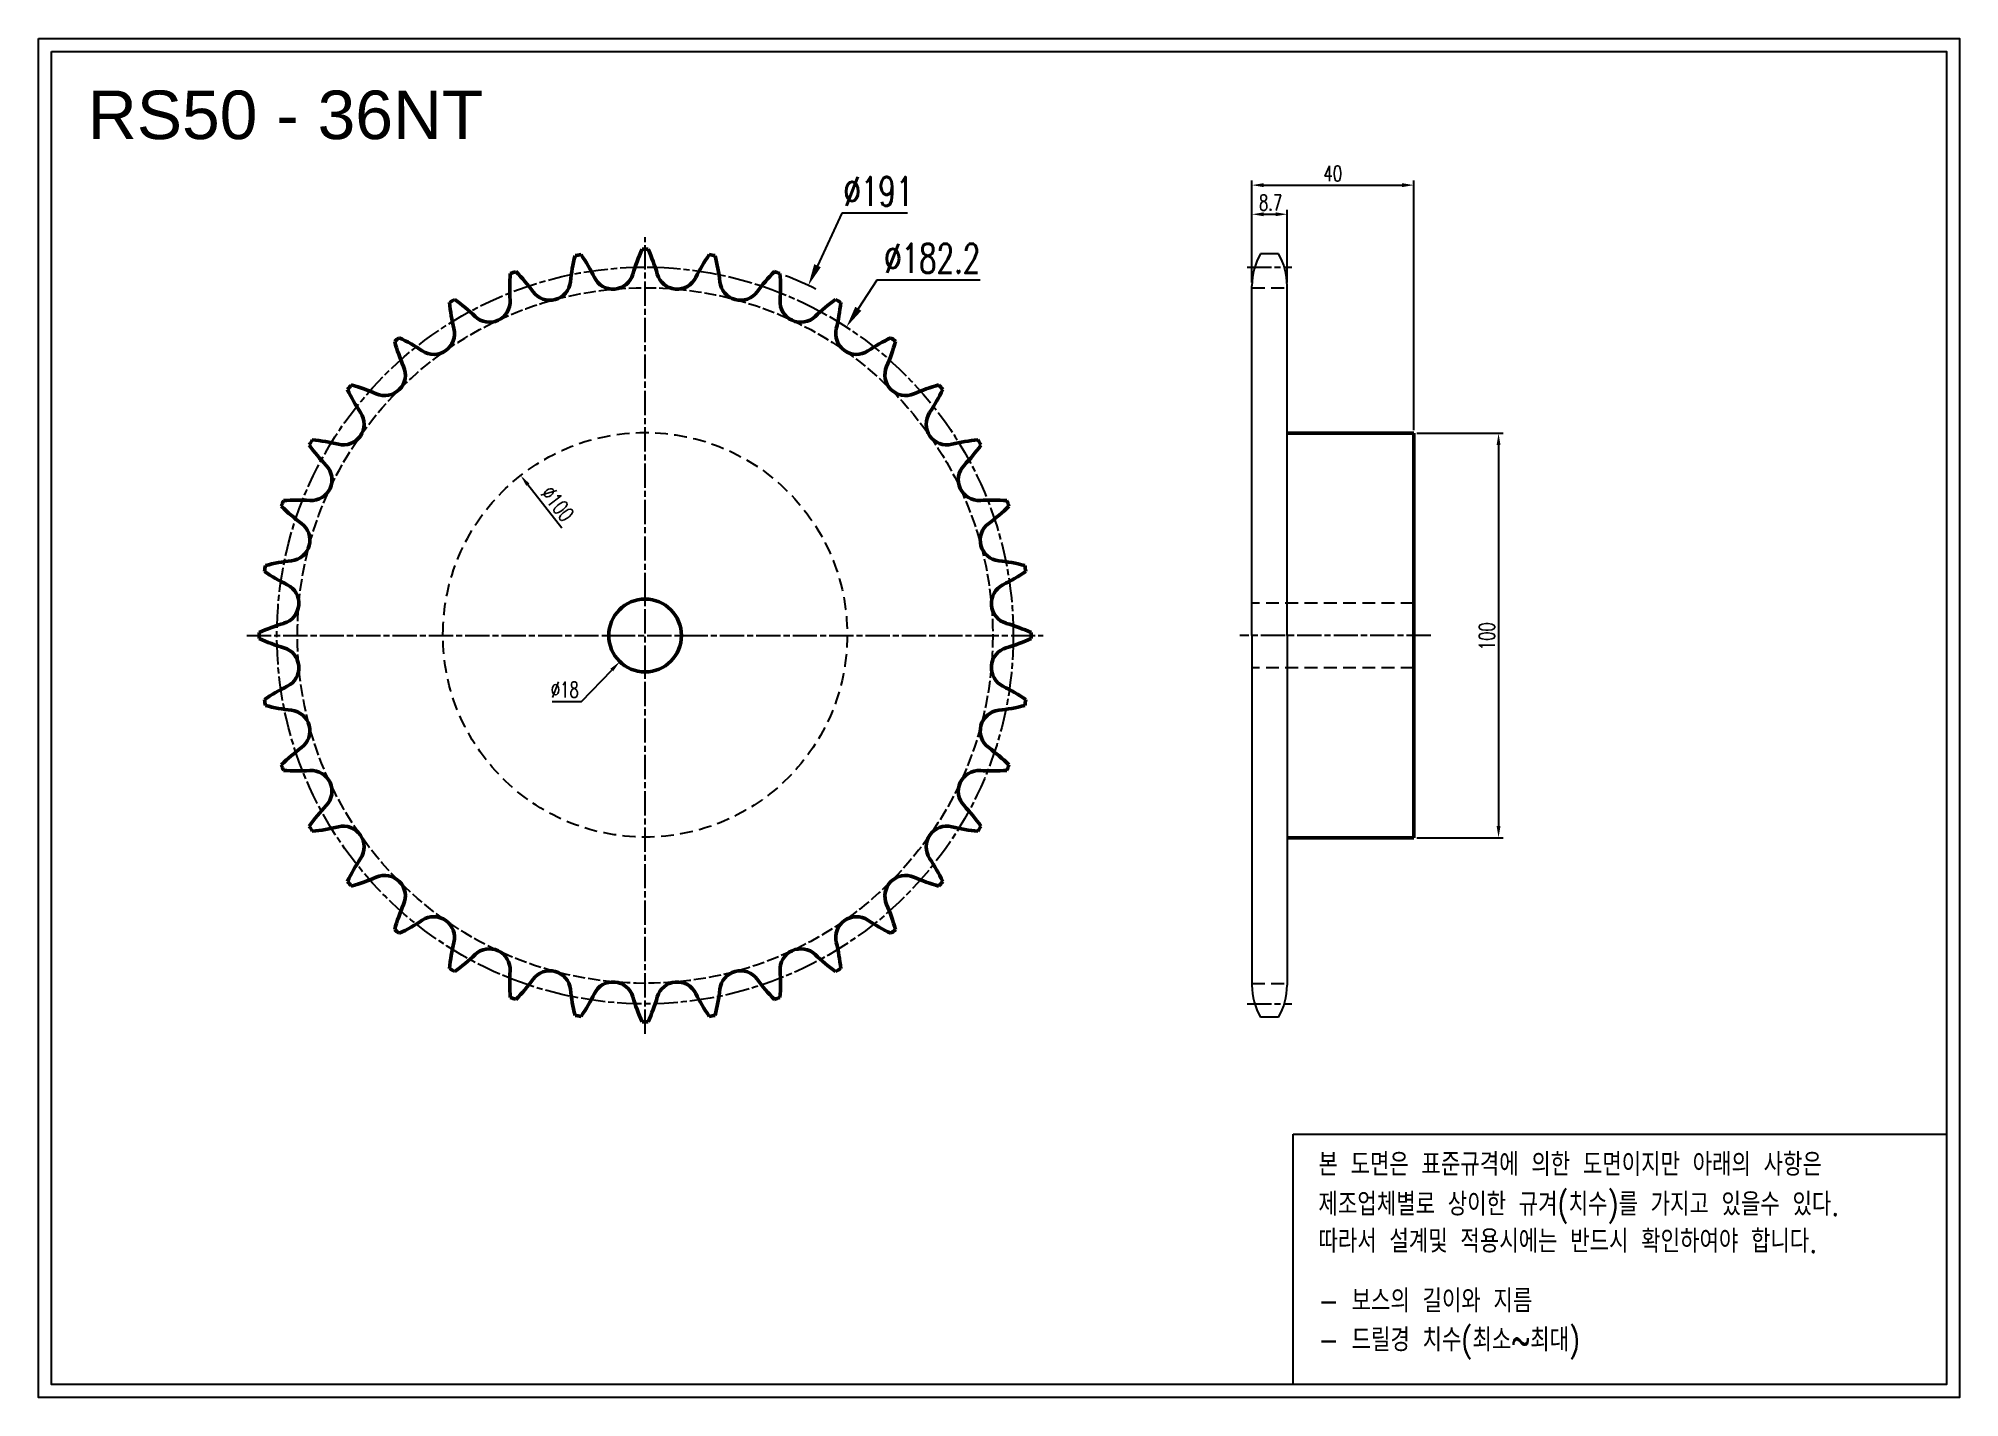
# Model space of a CAD drawing. Header units: millimetres. Extents: x 3946 to 4421, y 1098 to 1434.
import ezdxf

# ---------------------------------------------------------------- set-up
doc = ezdxf.new("R2010")
doc.units = ezdxf.units.MM
for name, pattern in [('AM_ISO02W050', [7.5, 6, -1.5]), ('AM_ISO02W050x2', [3.75, 3, -0.75]), ('AM_ISO08W050', [18, 12, -1.5, 3, -1.5]), ('AM_ISO08W050x2', [9, 6, -0.75, 1.5, -0.75]), ('HIDDEN', [9.525, 6.35, -3.175])]:
    doc.linetypes.add(name, pattern=pattern)
for name, color, linetype, lineweight in [('20', 7, 'Continuous', 50), ('21', 6, 'AM_ISO02W050', 25), ('22', 30, 'AM_ISO08W050', 25), ('VIS', 7, 'Continuous', 50)]:
    doc.layers.add(name, color=color, linetype=linetype, lineweight=lineweight)
doc.layers.add('HL', color=2, linetype='HIDDEN')
doc.layers.add('S-DIM', color=7, linetype='Continuous')
doc.styles.add('HAN', font='ROMANS.shx', dxfattribs={"width": 0.7, "bigfont": 'whgtxt.shx'})
doc.styles.add('HSG', font='SIMPLEX.shx', dxfattribs={"width": 0.7, "bigfont": 'HSG.shx'})
doc.styles.get("Standard").update_dxf_attribs({"font": 'arial.ttf'})
doc.dimstyles.new('APP16', dxfattribs={"dimscale": 3, "dimtxt": 2.4, "dimasz": 1.8, "dimexe": 0.7, "dimexo": 0.5, "dimgap": 0.6, "dimtad": 1, "dimtoh": 1, "dimdec": 1, "dimrnd": 0.01, "dimzin": 9, "dimdsep": 46, "dimtxsty": 'HSG', "dimcen": 0, "dimclrd": 1, "dimclre": 1, "dimclrt": 256, "dimazin": 2, "dimtp": 1, "dimtm": 1, "dimtfac": 0.5, "dimtdec": 1, "dimtofl": 0, "dimtmove": 0, "dimatfit": 3, "dimfxl": 0, "dimtvp": 1, "dimtolj": 2, "dimlwd": -1, "dimlwe": -1, "dimarcsym": 0})
doc.dimstyles.new('APP4', dxfattribs={"dimscale": 1.6, "dimtxt": 2.4, "dimasz": 1.8, "dimexe": 0.7, "dimexo": 0.5, "dimgap": 0.6, "dimtad": 1, "dimtoh": 1, "dimdec": 1, "dimrnd": 0.01, "dimzin": 9, "dimdsep": 46, "dimtxsty": 'HSG', "dimcen": 0, "dimclrd": 1, "dimclre": 1, "dimclrt": 256, "dimazin": 2, "dimtp": 1, "dimtm": 1, "dimtfac": 0.5, "dimtdec": 1, "dimtofl": 0, "dimtmove": 0, "dimatfit": 3, "dimfxl": 0, "dimtvp": 1, "dimtolj": 2, "dimlwd": -1, "dimlwe": -1, "dimarcsym": 0})

# ---------------------------------------------------------------- blocks, each defined once
blk = doc.blocks.new('*D1')
at = {"layer": 'Defpoints', "color": 0, "transparency": 16777216}
for p in [(4136.48, 1372.63), (4055.76, 1199.56)]:
    blk.add_point(p, dxfattribs=at)
at = {"layer": 'S-DIM', "color": 1, "transparency": 16777216}
for p, q in [((4144.81, 1390.49), (4138.77, 1377.53)), ((4161.01, 1390.49), (4144.81, 1390.49))]:
    blk.add_line(p, q, dxfattribs=at)
blk.add_arc((4096.12, 1286.1), 95.49, 63.7358, 68.6544, dxfattribs=at)
blk.add_solid([(4137.95, 1377.91), (4139.58, 1377.15), (4136.48, 1372.63)], dxfattribs=at)
at = {"layer": 'S-DIM', "transparency": 16777216, "insert": (4153.81, 1395.89), "char_height": 7.2, "attachment_point": 5, "style": 'HSG'}
blk.add_mtext('\\A2;∅191', dxfattribs=at)
blk = doc.blocks.new('*D2')
at = {"layer": 'Defpoints', "color": 0, "transparency": 16777216}
for p in [(4145.91, 1362.36), (4046.34, 1209.83)]:
    blk.add_point(p, dxfattribs=at)
at = {"layer": 'S-DIM', "color": 1, "transparency": 16777216}
for p, q in [((4153.46, 1373.93), (4148.86, 1366.88)), ((4179.02, 1373.93), (4153.46, 1373.93))]:
    blk.add_line(p, q, dxfattribs=at)
blk.add_solid([(4148.1, 1367.37), (4149.61, 1366.39), (4145.91, 1362.36)], dxfattribs=at)
at = {"layer": 'S-DIM', "transparency": 16777216, "insert": (4167.14, 1379.33), "char_height": 7.2, "attachment_point": 5, "style": 'HSG'}
blk.add_mtext('\\A2;∅182.2', dxfattribs=at)
blk = doc.blocks.new('*D3')
at = {"layer": 'Defpoints', "color": 0, "transparency": 16777216}
for p in [(4102.38, 1292.56), (4089.86, 1279.63)]:
    blk.add_point(p, dxfattribs=at)
at = {"layer": 'S-DIM', "color": 1, "transparency": 16777216}
for p, q in [((4080.37, 1269.82), (4087.86, 1277.56)), ((4073.13, 1269.82), (4080.37, 1269.82))]:
    blk.add_line(p, q, dxfattribs=at)
blk.add_solid([(4087.52, 1277.89), (4088.2, 1277.23), (4089.86, 1279.63)], dxfattribs=at)
at = {"layer": 'S-DIM', "transparency": 16777216, "insert": (4076.27, 1272.7), "char_height": 3.84, "attachment_point": 5, "style": 'HSG'}
blk.add_mtext('\\A2;∅18', dxfattribs=at)
blk = doc.blocks.new('*D4')
at = {"layer": 'Defpoints', "color": 0, "transparency": 16777216}
for p in [(4065.33, 1325.66), (4126.91, 1246.87)]:
    blk.add_point(p, dxfattribs=at)
at = {"layer": 'S-DIM', "color": 1, "transparency": 16777216}
blk.add_line((4075.5, 1312.65), (4067.11, 1323.39), dxfattribs=at)
blk.add_solid([(4067.48, 1323.69), (4066.73, 1323.1), (4065.33, 1325.66)], dxfattribs=at)
at = {"layer": 'S-DIM', "transparency": 16777216, "insert": (4074.46, 1318.66), "char_height": 3.84, "attachment_point": 5, "rotation": 308.0109, "style": 'HSG'}
blk.add_mtext('\\A2;∅100', dxfattribs=at)
blk = doc.blocks.new('*D5')
at = {"layer": 'Defpoints', "color": 0, "transparency": 16777216}
for p in [(4254.93, 1390.24), (4246.23, 1372.54), (4254.93, 1372.54)]:
    blk.add_point(p, dxfattribs=at)
at = {"layer": 'S-DIM', "color": 1, "transparency": 16777216}
for p, q in [((4246.23, 1373.34), (4246.23, 1391.36)), ((4249.11, 1390.24), (4252.05, 1390.24)), ((4254.93, 1373.34), (4254.93, 1391.36))]:
    blk.add_line(p, q, dxfattribs=at)
for points in [[(4249.11, 1390.72), (4249.11, 1389.76), (4246.23, 1390.24)], [(4252.05, 1390.72), (4252.05, 1389.76), (4254.93, 1390.24)]]:
    blk.add_solid(points, dxfattribs=at)
at = {"layer": 'S-DIM', "transparency": 16777216, "insert": (4250.84, 1393.12), "char_height": 3.84, "attachment_point": 5, "style": 'HSG'}
blk.add_mtext('\\A2;8.7', dxfattribs=at)
blk = doc.blocks.new('*D6')
at = {"layer": 'Defpoints', "color": 0, "transparency": 16777216}
for p in [(4286.23, 1397.44), (4246.23, 1372.54), (4286.23, 1336.1)]:
    blk.add_point(p, dxfattribs=at)
at = {"layer": 'S-DIM', "color": 1, "transparency": 16777216}
for p, q in [((4246.23, 1373.34), (4246.23, 1398.56)), ((4249.11, 1397.44), (4283.35, 1397.44)), ((4286.23, 1336.9), (4286.23, 1398.56))]:
    blk.add_line(p, q, dxfattribs=at)
for points in [[(4249.11, 1397.92), (4249.11, 1396.96), (4246.23, 1397.44)], [(4283.35, 1397.92), (4283.35, 1396.96), (4286.23, 1397.44)]]:
    blk.add_solid(points, dxfattribs=at)
at = {"layer": 'S-DIM', "transparency": 16777216, "insert": (4266.23, 1400.32), "char_height": 3.84, "attachment_point": 5, "style": 'HSG'}
blk.add_mtext('\\A2;40', dxfattribs=at)
blk = doc.blocks.new('*D7')
at = {"layer": 'Defpoints', "color": 0, "transparency": 16777216}
for p in [(4286.23, 1336.1), (4286.23, 1236.1), (4307.22, 1236.1)]:
    blk.add_point(p, dxfattribs=at)
at = {"layer": 'S-DIM', "color": 1, "transparency": 16777216}
for p, q in [((4287.03, 1336.1), (4308.34, 1336.1)), ((4307.22, 1333.22), (4307.22, 1238.98)), ((4287.03, 1236.1), (4308.34, 1236.1))]:
    blk.add_line(p, q, dxfattribs=at)
for points in [[(4306.74, 1333.22), (4307.7, 1333.22), (4307.22, 1336.1)], [(4306.74, 1238.98), (4307.7, 1238.98), (4307.22, 1236.1)]]:
    blk.add_solid(points, dxfattribs=at)
at = {"layer": 'S-DIM', "transparency": 16777216, "insert": (4304.34, 1285.93), "char_height": 3.84, "attachment_point": 5, "rotation": 90, "style": 'HSG'}
blk.add_mtext('\\A2;100', dxfattribs=at)

msp = doc.modelspace()

# ---------------------------------------------------------------- linework, layer by layer
for p, q in [((4252.8, 1380.48), (4248.35, 1380.48)), ((4246.23, 1286.1), (4246.23, 1372.54)), ((4254.93, 1286.1), (4254.93, 1372.54)), ((4246.23, 1286.1), (4246.23, 1199.65)), ((4254.93, 1286.1), (4254.93, 1199.65)), ((4252.8, 1191.71), (4248.35, 1191.71))]:
    msp.add_line(p, q)
for points in [[(3946.06, 1433.71), (4421.26, 1433.71), (4421.26, 1097.71), (3946.06, 1097.71)], [(3949.26, 1430.51), (4418.06, 1430.51), (4418.06, 1100.91), (3949.26, 1100.91)]]:
    msp.add_lwpolyline(points, close=True)
at = {"color": 6}
msp.add_lwpolyline([(4256.42, 1162.83), (4418.06, 1162.83), (4418.06, 1100.91), (4256.42, 1100.91)], close=True, dxfattribs=at)
for centre, start, end in [((4262.1, 1372.54), 150, 180), ((4239.05, 1372.54), 0, 30), ((4262.1, 1199.65), 180, 210), ((4239.05, 1199.65), 330, 0)]:
    msp.add_arc(centre, 15.87, start, end)
at = {"layer": '20'}
for centre, radius, start, end in [((4123.69, 1368.51), 46.33, 165.6405, 173.75), ((4096.12, 1286.1), 95.49, 99.5545, 100.4455), ((4042.03, 1354.11), 46.33, 26.25, 34.3595), ((4137.59, 1362.47), 46.33, 155.6405, 163.75), ((4096.12, 1286.1), 95.49, 89.5545, 90.4455), ((4054.66, 1362.47), 46.33, 16.25, 24.3595), ((4150.22, 1354.11), 46.33, 145.6405, 153.75), ((4096.12, 1286.1), 95.49, 79.5545, 80.4455), ((4068.55, 1368.51), 46.33, 6.25, 14.3595), ((4108.96, 1372.05), 46.33, 175.6405, 183.75), ((4096.12, 1286.1), 95.49, 109.5545, 110.4455), ((4031.04, 1343.68), 46.33, 36.25, 44.3595), ((4072.54, 1374.11), 5.13, 216.25, 353.75), ((4088.18, 1376.87), 5.13, 206.25, 343.75), ((4104.06, 1376.87), 5.13, 196.25, 333.75), ((4119.71, 1374.11), 5.13, 186.25, 323.75), ((4161.21, 1343.68), 46.33, 135.6405, 143.75), ((4096.12, 1286.1), 95.49, 69.5545, 70.4455), ((4083.28, 1372.05), 46.33, 356.25, 4.3595), ((4096.12, 1286.1), 95.49, 119.5545, 120.4455), ((4022.03, 1331.51), 46.33, 46.25, 54.3595), ((4057.61, 1368.68), 5.13, 226.25, 3.75), ((4134.63, 1368.68), 5.13, 176.25, 313.75), ((4170.22, 1331.51), 46.33, 125.6405, 133.75), ((4096.12, 1286.1), 95.49, 59.5545, 60.4455), ((4093.84, 1372.97), 46.33, 185.6405, 193.75), ((4098.4, 1372.97), 46.33, 346.25, 354.3595), ((4096.12, 1286.1), 95.49, 129.5545, 130.4455), ((4015.27, 1317.95), 46.33, 56.25, 64.3595), ((4043.86, 1360.74), 5.13, 236.25, 13.75), ((4148.39, 1360.74), 5.13, 166.25, 303.75), ((4176.98, 1317.95), 46.33, 115.6405, 123.75), ((4096.12, 1286.1), 95.49, 49.5545, 50.4455), ((4078.79, 1371.26), 46.33, 195.6405, 203.75), ((4113.45, 1371.26), 46.33, 336.25, 344.3595), ((4031.69, 1350.53), 5.13, 246.25, 23.75), ((4160.56, 1350.53), 5.13, 156.25, 293.75), ((4096.12, 1286.1), 95.49, 139.5545, 140.4455), ((4064.27, 1366.95), 46.33, 205.6405, 213.75), ((4010.96, 1303.43), 46.33, 66.25, 74.3595), ((4181.28, 1303.43), 46.33, 105.6405, 113.75), ((4127.98, 1366.95), 46.33, 326.25, 334.3595), ((4096.12, 1286.1), 95.49, 39.5545, 40.4455), ((4021.48, 1338.36), 5.13, 256.25, 33.75), ((4170.77, 1338.36), 5.13, 146.25, 283.75), ((4096.12, 1286.1), 95.49, 149.5545, 150.4455), ((4050.71, 1360.19), 46.33, 215.6405, 223.75), ((4009.25, 1288.38), 46.33, 76.25, 84.3595), ((4183, 1288.38), 46.33, 95.6405, 103.75), ((4141.54, 1360.19), 46.33, 316.25, 324.3595), ((4096.12, 1286.1), 95.49, 29.5545, 30.4455), ((4013.54, 1324.61), 5.13, 266.25, 43.75), ((4178.71, 1324.61), 5.13, 136.25, 273.75), ((4096.12, 1286.1), 95.49, 159.5545, 160.4455), ((4038.53, 1351.18), 46.33, 225.6405, 233.75), ((4010.17, 1273.26), 46.33, 86.25, 94.3595), ((4182.07, 1273.26), 46.33, 85.6405, 93.75), ((4153.71, 1351.18), 46.33, 306.25, 314.3595), ((4096.12, 1286.1), 95.49, 19.5545, 20.4455), ((4008.1, 1309.68), 5.13, 276.25, 53.75), ((4184.14, 1309.68), 5.13, 126.25, 263.75), ((4096.12, 1286.1), 95.49, 169.5545, 170.4455), ((4013.71, 1258.53), 46.33, 96.25, 104.3595), ((4178.54, 1258.53), 46.33, 75.6405, 83.75), ((4096.12, 1286.1), 95.49, 9.5545, 10.4455), ((4028.11, 1340.19), 46.33, 235.6405, 243.75), ((4005.35, 1294.04), 5.13, 286.25, 63.75), ((4186.9, 1294.04), 5.13, 116.25, 253.75), ((4164.14, 1340.19), 46.33, 296.25, 304.3595), ((4019.75, 1244.63), 46.33, 106.25, 114.3595), ((4172.5, 1244.63), 46.33, 65.6405, 73.75), ((4096.12, 1286.1), 95.49, 179.5545, 180.4455), ((4019.75, 1327.56), 46.33, 245.6405, 253.75), ((4005.35, 1278.15), 5.13, 296.25, 73.75), ((4186.9, 1278.15), 5.13, 106.25, 243.75), ((4172.5, 1327.56), 46.33, 286.25, 294.3595), ((4096.12, 1286.1), 95.49, 359.5545, 0.4455), ((4028.11, 1232), 46.33, 116.25, 124.3595), ((4164.14, 1232), 46.33, 55.6405, 63.75), ((4096.12, 1286.1), 95.49, 189.5545, 190.4455), ((4096.12, 1286.1), 95.49, 349.5545, 350.4455), ((4013.71, 1313.67), 46.33, 255.6405, 263.75), ((4008.1, 1262.51), 5.13, 306.25, 83.75), ((4184.14, 1262.51), 5.13, 96.25, 233.75), ((4178.54, 1313.67), 46.33, 276.25, 284.3595), ((4038.53, 1221.01), 46.33, 126.25, 134.3595), ((4153.71, 1221.01), 46.33, 45.6405, 53.75), ((4096.12, 1286.1), 95.49, 199.5545, 200.4455), ((4010.17, 1298.94), 46.33, 265.6405, 273.75), ((4013.54, 1247.59), 5.13, 316.25, 93.75), ((4178.71, 1247.59), 5.13, 86.25, 223.75), ((4182.07, 1298.94), 46.33, 266.25, 274.3595), ((4096.12, 1286.1), 95.49, 339.5545, 340.4455), ((4050.71, 1212), 46.33, 136.25, 144.3595), ((4141.54, 1212), 46.33, 35.6405, 43.75), ((4096.12, 1286.1), 95.49, 209.5545, 210.4455), ((4009.25, 1283.81), 46.33, 275.6405, 283.75), ((4021.48, 1233.83), 5.13, 326.25, 103.75), ((4170.77, 1233.83), 5.13, 76.25, 213.75), ((4183, 1283.81), 46.33, 256.25, 264.3595), ((4096.12, 1286.1), 95.49, 329.5545, 330.4455), ((4064.27, 1205.24), 46.33, 146.25, 154.3595), ((4127.98, 1205.24), 46.33, 25.6405, 33.75), ((4010.96, 1268.76), 46.33, 285.6405, 293.75), ((4031.69, 1221.66), 5.13, 336.25, 113.75), ((4160.56, 1221.66), 5.13, 66.25, 203.75), ((4181.28, 1268.76), 46.33, 246.25, 254.3595), ((4096.12, 1286.1), 95.49, 219.5545, 220.4455), ((4096.12, 1286.1), 95.49, 319.5545, 320.4455), ((4078.79, 1200.94), 46.33, 156.25, 164.3595), ((4043.86, 1211.45), 5.13, 346.25, 123.75), ((4148.39, 1211.45), 5.13, 56.25, 193.75), ((4113.45, 1200.94), 46.33, 15.6405, 23.75), ((4096.12, 1286.1), 95.49, 229.5545, 230.4455), ((4015.27, 1254.24), 46.33, 295.6405, 303.75), ((4176.98, 1254.24), 46.33, 236.25, 244.3595), ((4096.12, 1286.1), 95.49, 309.5545, 310.4455), ((4093.84, 1199.22), 46.33, 166.25, 174.3595), ((4022.03, 1240.68), 46.33, 305.6405, 313.75), ((4057.61, 1203.51), 5.13, 356.25, 133.75), ((4134.63, 1203.51), 5.13, 46.25, 183.75), ((4170.22, 1240.68), 46.33, 226.25, 234.3595), ((4098.4, 1199.22), 46.33, 5.6405, 13.75), ((4096.12, 1286.1), 95.49, 239.5545, 240.4455), ((4108.96, 1200.14), 46.33, 176.25, 184.3595), ((4072.54, 1198.08), 5.13, 6.25, 143.75), ((4119.71, 1198.08), 5.13, 36.25, 173.75), ((4083.28, 1200.14), 46.33, 355.6405, 3.75), ((4096.12, 1286.1), 95.49, 299.5545, 300.4455), ((4031.04, 1228.51), 46.33, 315.6405, 323.75), ((4123.69, 1203.68), 46.33, 186.25, 194.3595), ((4042.03, 1218.08), 46.33, 325.6405, 333.75), ((4088.18, 1195.32), 5.13, 16.25, 153.75), ((4104.06, 1195.32), 5.13, 26.25, 163.75), ((4150.22, 1218.08), 46.33, 206.25, 214.3595), ((4068.55, 1203.68), 46.33, 345.6405, 353.75), ((4161.21, 1228.51), 46.33, 216.25, 224.3595), ((4096.12, 1286.1), 95.49, 249.5545, 250.4455), ((4137.59, 1209.72), 46.33, 196.25, 204.3595), ((4054.66, 1209.72), 46.33, 335.6405, 343.75), ((4096.12, 1286.1), 95.49, 289.5545, 290.4455), ((4096.12, 1286.1), 95.49, 259.5545, 260.4455), ((4096.12, 1286.1), 95.49, 269.5545, 270.4455), ((4096.12, 1286.1), 95.49, 279.5545, 280.4455)]:
    msp.add_arc(centre, radius, start, end, dxfattribs=at)
at = {"layer": '21', "linetype": 'AM_ISO02W050x2'}
msp.add_circle((4096.12, 1286.1), 85.99, dxfattribs=at)
at = {"layer": '22', "linetype": 'AM_ISO08W050x2'}
for p, q in [((4096.12, 1187.61), (4096.12, 1384.58)), ((4245.05, 1377.17), (4256.11, 1377.17)), ((3997.63, 1286.1), (4194.61, 1286.1)), ((4290.44, 1286.1), (4243.2, 1286.1)), ((4245.05, 1195.02), (4256.11, 1195.02))]:
    msp.add_line(p, q, dxfattribs=at)
msp.add_circle((4096.12, 1286.1), 91.07, dxfattribs=at)
at = {"layer": 'HL', "ltscale": 0.5}
for p, q in [((4246.23, 1372.08), (4254.93, 1372.08)), ((4286.23, 1294.1), (4246.23, 1294.1)), ((4286.23, 1278.1), (4246.23, 1278.1)), ((4246.23, 1200.11), (4254.93, 1200.11))]:
    msp.add_line(p, q, dxfattribs=at)
msp.add_circle((4096.12, 1286.27), 50, dxfattribs=at)
at = {"layer": 'VIS'}
for p, q in [((4286.23, 1336.1), (4254.93, 1336.1)), ((4286.23, 1336.1), (4286.23, 1236.1)), ((4286.23, 1236.1), (4254.93, 1236.1))]:
    msp.add_line(p, q, dxfattribs=at)
msp.add_circle((4096.12, 1286.1), 9, dxfattribs=at)

# ---------------------------------------------------------------- texts
msp.add_text('RS50 - 36NT', height=12).set_placement((3958.29, 1408.82))
at = {"color": 6, "style": 'HAN', "width": 0.8}
for s, p in [('본 도면은 표준규격에 의한 도면이지만 아래의 사항은', (4262.67, 1152.51)), ('제조업체별로 상이한 규겨(치수)를 가지고 있을수 있다.', (4262.67, 1142.66)), ('따라서 설계및 적용시에는 반드시 확인하여야 합니다.', (4262.67, 1133.51)), ('- 보스의 길이와 지름', (4262.67, 1118.78)), ('- 드릴경 치수(최소~최대)', (4262.67, 1109.1))]:
    msp.add_text(s, height=5.6833, dxfattribs=at).set_placement(p)

# ---------------------------------------------------------------- dimensions: what is measured, and where the dimension line sits
at = {"layer": 'S-DIM', "color": 3}
dim = msp.add_linear_dim(base=(4286.23, 1397.44), p1=(4246.23, 1372.54), p2=(4286.23, 1336.1), dimstyle='APP4', dxfattribs=at)
dim.commit()
dim.dimension.update_dxf_attribs({"geometry": '*D6', "text_midpoint": (4266.23, 1400.32)})
for p1, p2, dimstyle, picture, middle in [((4055.76, 1199.56), (4136.48, 1372.63), 'APP16', '*D1', (4153.81, 1390.49)), ((4046.34, 1209.8335), (4145.9053, 1362.3577), 'APP16', '*D2', (4167.1383, 1373.9281)), ((4126.91, 1246.87), (4065.33, 1325.66), 'APP4', '*D4', (4072.19, 1316.89)), ((4102.38, 1292.56), (4089.86, 1279.63), 'APP4', '*D3', (4076.27, 1269.82))]:
    dim = msp.add_diameter_dim_2p(p1=p1, p2=p2, dimstyle=dimstyle, dxfattribs=at)
    dim.commit()
    dim.dimension.update_dxf_attribs({"geometry": picture, "text_midpoint": middle, "dimtype": 131})
dim = msp.add_linear_dim(base=(4254.93, 1390.24), p1=(4246.23, 1372.54), p2=(4254.93, 1372.54), dimstyle='APP4', dxfattribs=at)
dim.commit()
dim.dimension.update_dxf_attribs({"geometry": '*D5', "text_midpoint": (4250.84, 1390.24), "dimtype": 128})
dim = msp.add_linear_dim(base=(4307.22, 1236.1), p1=(4286.23, 1336.1), p2=(4286.23, 1236.1), angle=90, dimstyle='APP4', dxfattribs=at)
dim.commit()
dim.dimension.update_dxf_attribs({"geometry": '*D7', "text_midpoint": (4307.22, 1285.93), "dimtype": 128})

doc.saveas('drawing.dxf')
